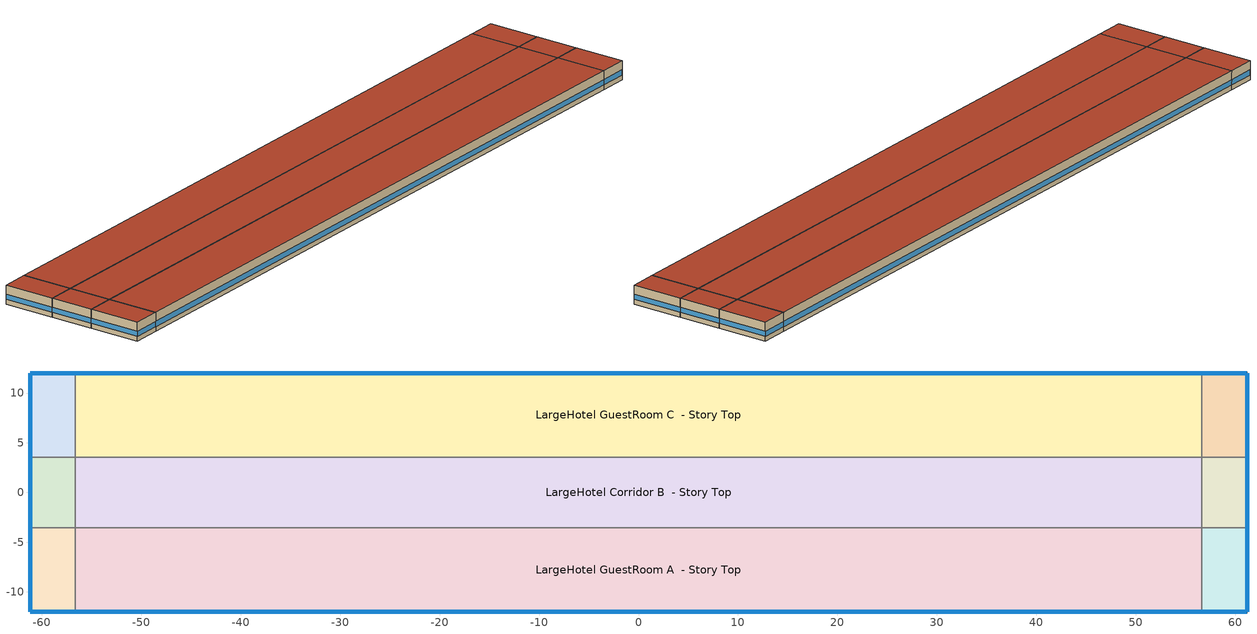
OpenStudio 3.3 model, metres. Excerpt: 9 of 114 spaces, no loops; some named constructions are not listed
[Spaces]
LargeHotel GuestRoom A end_a - Story Top
 floor adiabatic (LargeHotel Interior Floor): -61.2,-12 -61.2,-3.57 -56.62,-3.57 -56.62,-12 z27.43
 wall outside: -61.2,-3.57 -61.2,-12 -56.62,-12 z27.43:30.48
 wall to LargeHotel Corridor B end_a - Story Top: -56.62,-3.57 -61.2,-3.57 z27.43:30.48
 wall to LargeHotel GuestRoom A  - Story Top: -56.62,-12 -56.62,-3.57 z27.43:30.48
 window: -61.2,-3.6 -61.2,-11.97 z28.19:29.02; -61.17,-12 -56.65,-12 z28.19:29.03
 roof outside: -56.62,-12 -56.62,-3.57 -61.2,-3.57 -61.2,-12 z30.48
LargeHotel Corridor B end_a - Story Top
 floor adiabatic (LargeHotel Interior Floor): -61.2,-3.57 -61.2,3.57 -56.62,3.57 -56.62,-3.57 z27.43
 wall outside: -61.2,3.57 -61.2,-3.57 z27.43:30.48
 wall to LargeHotel GuestRoom C end_a - Story Top: -56.62,3.57 -61.2,3.57 z27.43:30.48
 wall to LargeHotel Corridor B  - Story Top: -56.62,-3.57 -56.62,3.57 z27.43:30.48
 window: -61.2,3.54 -61.2,-3.54 z28.19:29.02
 roof outside: -56.62,-3.57 -56.62,3.57 -61.2,3.57 -61.2,-3.57 z30.48
LargeHotel GuestRoom C end_a - Story Top
 floor adiabatic (LargeHotel Interior Floor): -61.2,3.57 -61.2,12 -56.62,12 -56.62,3.57 z27.43
 wall outside: -56.62,12 -61.2,12 -61.2,3.57 z27.43:30.48
 wall to LargeHotel GuestRoom C  - Story Top: -56.62,3.57 -56.62,12 z27.43:30.48
 window: -56.65,12 -61.17,12 z28.19:29.03; -61.2,11.97 -61.2,3.6 z28.19:29.02
 roof outside: -56.62,3.57 -56.62,12 -61.2,12 -61.2,3.57 z30.48
LargeHotel GuestRoom A  - Story Top
 floor adiabatic (LargeHotel Interior Floor): -56.62,-12 -56.62,-3.57 56.62,-3.57 56.62,-12 z27.43
 wall outside: -56.62,-12 56.62,-12 z27.43:30.48
 wall to LargeHotel Corridor B  - Story Top: 56.62,-3.57 -56.62,-3.57 z27.43:30.48
 wall to LargeHotel GuestRoom A end_b - Story Top: 56.62,-12 56.62,-3.57 z27.43:30.48
 window: -56.6,-12 56.6,-12 z28.19:29.02
 roof outside: 56.62,-12 56.62,-3.57 -56.62,-3.57 -56.62,-12 z30.48
LargeHotel Corridor B  - Story Top
 floor adiabatic (LargeHotel Interior Floor): -56.62,-3.57 -56.62,3.57 56.62,3.57 56.62,-3.57 z27.43
 wall to LargeHotel GuestRoom C  - Story Top: 56.62,3.57 -56.62,3.57 z27.43:30.48
 wall to LargeHotel Corridor B end_b - Story Top: 56.62,-3.57 56.62,3.57 z27.43:30.48
 roof outside: 56.62,-3.57 56.62,3.57 -56.62,3.57 -56.62,-3.57 z30.48
LargeHotel GuestRoom C  - Story Top
 floor adiabatic (LargeHotel Interior Floor): -56.62,3.57 -56.62,12 56.62,12 56.62,3.57 z27.43
 wall outside: 56.62,12 -56.62,12 z27.43:30.48
 wall to LargeHotel GuestRoom C end_b - Story Top: 56.62,3.57 56.62,12 z27.43:30.48
 window: 56.6,12 -56.6,12 z28.19:29.02
 roof outside: 56.62,3.57 56.62,12 -56.62,12 -56.62,3.57 z30.48
LargeHotel GuestRoom A end_b - Story Top
 floor adiabatic (LargeHotel Interior Floor): 56.62,-12 56.62,-3.57 61.2,-3.57 61.2,-12 z27.43
 wall outside: 56.62,-12 61.2,-12 61.2,-3.57 z27.43:30.48
 wall to LargeHotel Corridor B end_b - Story Top: 61.2,-3.57 56.62,-3.57 z27.43:30.48
 window: 61.2,-11.97 61.2,-3.6 z28.19:29.02; 56.65,-12 61.17,-12 z28.19:29.03
 roof outside: 61.2,-12 61.2,-3.57 56.62,-3.57 56.62,-12 z30.48
LargeHotel Corridor B end_b - Story Top
 floor adiabatic (LargeHotel Interior Floor): 56.62,-3.57 56.62,3.57 61.2,3.57 61.2,-3.57 z27.43
 wall outside: 61.2,-3.57 61.2,3.57 z27.43:30.48
 wall to LargeHotel GuestRoom C end_b - Story Top: 61.2,3.57 56.62,3.57 z27.43:30.48
 window: 61.2,-3.54 61.2,3.54 z28.19:29.02
 roof outside: 61.2,-3.57 61.2,3.57 56.62,3.57 56.62,-3.57 z30.48
LargeHotel GuestRoom C end_b - Story Top
 floor adiabatic (LargeHotel Interior Floor): 56.62,3.57 56.62,12 61.2,12 61.2,3.57 z27.43
 wall outside: 61.2,3.57 61.2,12 56.62,12 z27.43:30.48
 window: 61.17,12 56.65,12 z28.19:29.03; 61.2,3.6 61.2,11.97 z28.19:29.02
 roof outside: 61.2,3.57 61.2,12 56.62,12 56.62,3.57 z30.48
[Schedule:Ruleset]
HotelLarge BLDG_LIGHT_MECHANIC_SCH_2013: Default Day Schedule=HotelLarge BLDG_LIGHT_MECHANIC_SCH_2013 Default; Summer Design Day Schedule=HotelLarge BLDG_LIGHT_MECHANIC_SCH_2013 Summer Design Day; Winter Design Day Schedule=HotelLarge BLDG_LIGHT_MECHANIC_SCH_2013 Winter Design Day
[Schedule:Day]
HotelLarge Kitchen_Gas_Equip_SCH Default|Sat|Wkdy Day: 5, 0, 0.02, 6, 0, 0.05, 7, 0, 0.1, 8, 0, 0.15, 9, 0, 0.2, 10, 0, 0.15, 13, 0, 0.25, 14, 0, 0.2, 15, 0, 0.15, 16, 0, 0.2, 19, 0, 0.3, 21, 0, 0.2, 22, 0, 0.15, 23, 0, 0.1, 24, 0, 0.05
HotelLarge BLDG_LIGHT_MECHANIC_SCH_2013 Default: 2, 0, 0.3, 6, 0, 0.2, 7, 0, 0.3, 9, 0, 0.4, 13, 0, 0.3, 18, 0, 0.2, 19, 0, 0.5, 20, 0, 0.7, 21, 0, 0.8, 22, 0, 0.6, 23, 0, 0.5, 24, 0, 0.3
HotelLarge BLDG_LIGHT_MECHANIC_SCH_2013 Sat Day: 2, 0, 0.2, 6, 0, 0.1, 8, 0, 0.3, 10, 0, 0.4, 11, 0, 0.3, 18, 0, 0.25, 19, 0, 0.6, 22, 0, 0.7, 23, 0, 0.6, 24, 0, 0.3
HotelLarge BLDG_LIGHT_MECHANIC_SCH_2013 Summer Design Day: 24, 0, 1
HotelLarge BLDG_LIGHT_MECHANIC_SCH_2013 Wkdy Day: 1, 0, 0.2, 2, 0, 0.15, 5, 0, 0.1, 6, 0, 0.2, 7, 0, 0.4, 8, 0, 0.5, 10, 0, 0.4, 18, 0, 0.25, 19, 0, 0.6, 20, 0, 0.8, 21, 0, 0.9, 22, 0, 0.8, 23, 0, 0.6, 24, 0, 0.3
HotelLarge BLDG_LIGHT_MECHANIC_SCH_2013 Winter Design Day: 24, 0, 0
HotelLarge BLDG_LIGHT_STORAGE_SCH_2013 Sat Day: 2, 0, 0.088996, 6, 0, 0.044498, 8, 0, 0.133494, 10, 0, 0.177992, 11, 0, 0.133494, 18, 0, 0.111245, 19, 0, 0.266988, 22, 0, 0.311486, 23, 0, 0.266988, 24, 0, 0.133494
HotelLarge BLDG_LIGHT_STORAGE_SCH_2013 Wkdy Day: 1, 0, 0.088996, 2, 0, 0.066747, 5, 0, 0.044498, 6, 0, 0.088996, 7, 0, 0.177992, 8, 0, 0.22249, 10, 0, 0.177992, 18, 0, 0.111245, 19, 0, 0.266988, 20, 0, 0.355984, 21, 0, 0.400482, 22, 0, 0.355984, 23, 0, 0.266988, 24, 0, 0.133494
114 space(s) Occ Sch Sunday 1: 5, 0, 0, 6, 0, 0.0172015, 7, 0, 0.0183113, 8, 0, 0.0959955, 9, 0, 0.0177564, 10, 0, 0, 11, 0, 0.0954406, 12, 0, 0, 13, 0, 0.0477203, 15, 0, 0, 16, 0, 0.0477203, 17, 0, 0.0654767, 18, 0, 0.000554887, 19, 0, 0.104319, 20, 0, 0, 21, 0, 0.104874, 24, 0, 0
114 space(s) Occ Sch Saturday 1: 5, 0, 0, 6, 0, 0.113197, 7, 0, 0.114307, 8, 0, 0, 9, 0, 0.113197, 16, 0, 0, 17, 0, 0.113197, 18, 0, 0.0488301, 19, 0, 0.00832331, 20, 0, 0, 21, 0, 0.0571534, 24, 0, 0
114 space(s) Occ Sch Sunday 2; 114 space(s) Occ Sch Sunday 3: 5, 0, 0, 6, 0, 1, 7, 0, 1, 8, 0, 1, 9, 0, 1, 10, 0, 0, 11, 0, 1, 12, 0, 0, 13, 0, 1, 15, 0, 0, 16, 0, 1, 17, 0, 1, 18, 0, 1, 19, 0, 1, 20, 0, 0, 21, 0, 1, 24, 0, 0
114 space(s) Occ Sch Saturday 2; 114 space(s) Occ Sch Saturday 3: 5, 0, 0, 6, 0, 1, 7, 0, 1, 8, 0, 0, 9, 0, 1, 16, 0, 0, 17, 0, 1, 18, 0, 1, 19, 0, 1, 20, 0, 0, 21, 0, 1, 24, 0, 0
[Schedule:Rule] Schedule Ruleset=HotelLarge BLDG_LIGHT_MECHANIC_SCH_2013; Date Specification Type=DateRange; Start Month=1; Start Day=1; End Month=12; End Day=31
Name | Rule Order | Day Schedule | Apply Saturday | Apply Monday | Apply Tuesday | Apply Wednesday | Apply Thursday | Apply Friday
Schedule Rule 15 | 1 | HotelLarge BLDG_LIGHT_MECHANIC_SCH_2013 Sat Day | Yes
Schedule Rule 16 | 0 | HotelLarge BLDG_LIGHT_MECHANIC_SCH_2013 Wkdy Day |  | Yes | Yes | Yes | Yes | Yes
